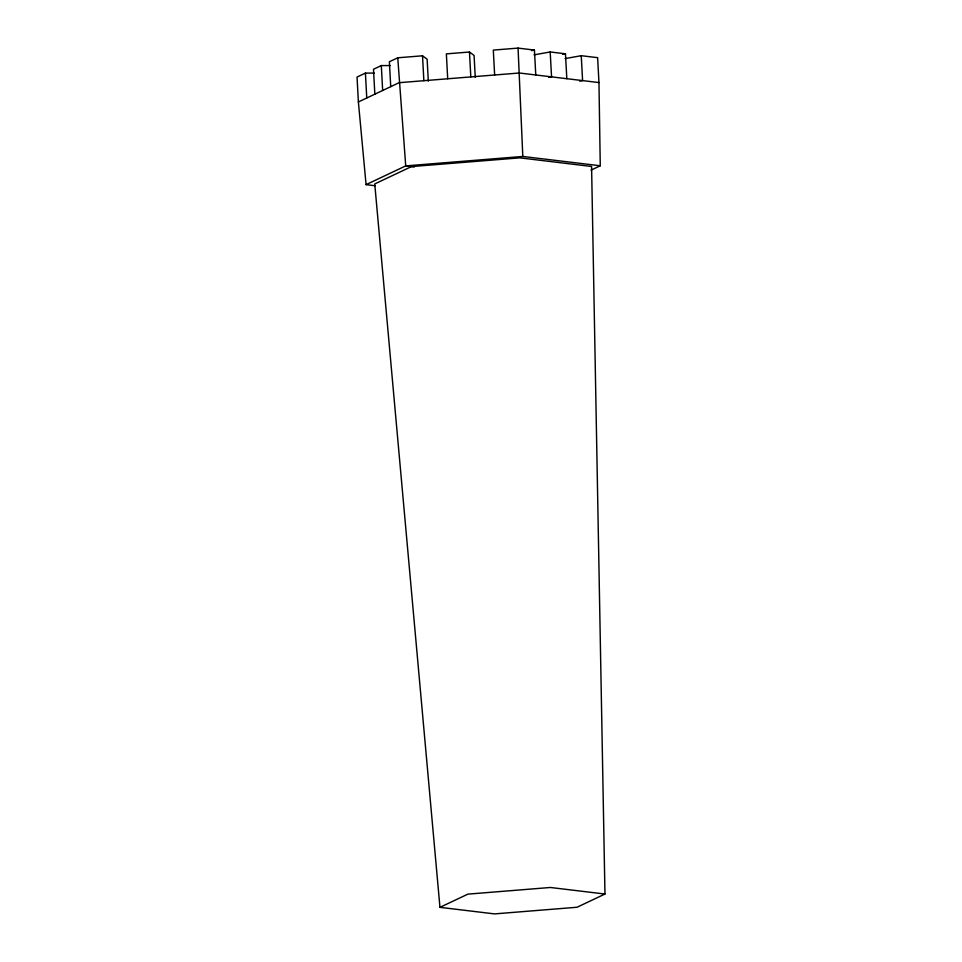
<?xml version="1.0" encoding="UTF-8"?>
<svg xmlns="http://www.w3.org/2000/svg" width="962" height="962" viewBox="0 0 962 962"><rect width="100%" height="100%" fill="white"/><g stroke="black" fill="none" stroke-linecap="round" stroke-linejoin="round"><path stroke-width="1.44" d="M374.314 73.088L365.416 73.088L357.034 77.056L358.381 101.96L366.077 184.644L375.012 185.726M390.211 65.572L381.313 65.572L373.484 69.276L374.843 94.18M428.318 81.193L427.128 59.223L422.51 55.796L397.763 57.792L389.382 61.76L390.728 86.664M358.381 101.96L399.11 82.696L519.408 73.004L598.965 82.564L600.264 165.777L591.005 170.142M366.077 184.644L405.723 165.897L522.811 156.457L600.264 165.777M439.959 907.334L467.893 894.131L550.396 887.481L604.966 894.035L591.582 166.474L519.877 157.852L411.459 166.582L374.747 183.946L439.959 907.334L494.528 913.9L577.032 907.25L604.966 894.035M531.481 50.601L534.427 50.072L535.774 74.964M534.006 54.87L550.192 51.96L565.476 53.8L566.822 78.704M562.529 54.329L565.476 53.8M565.067 58.61L581.252 55.7L597.618 57.66L598.965 82.564M548.605 77.393L551.551 76.864L550.192 51.96M579.653 81.133L582.599 80.604L581.252 55.7M475.264 77.417L474.074 55.447L469.456 52.02L446.356 53.884L447.703 78.776M534.427 50.072L518.061 48.1L493.302 50.096L494.648 75M414.418 166.943L405.723 165.897L397.763 57.792M518.061 48.1L522.811 156.457M469.456 52.02L470.815 76.912M422.51 55.796L423.869 80.7M381.313 65.572L382.66 90.476M365.416 73.088L366.762 97.992"/></g></svg>
